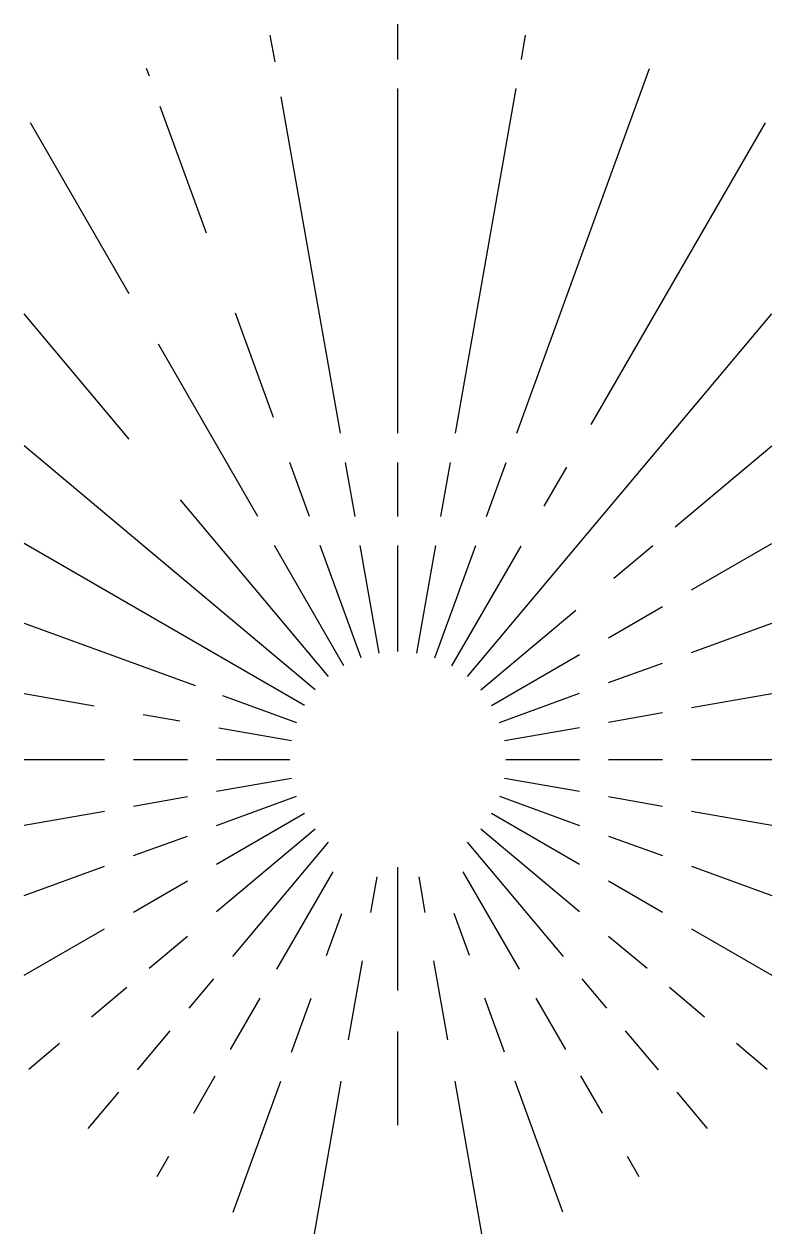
# Model space of a CAD drawing. Header units: inches. Extents: x 0.42 to 1.32, y 0.15 to 1.61.
import ezdxf

# ---------------------------------------------------------------- set-up
doc = ezdxf.new("R2010")
doc.units = ezdxf.units.IN
doc.header["$MEASUREMENT"] = 0
doc.layers.get('0').update_dxf_attribs({"true_color": 0xffffff})

msp = doc.modelspace()

# ---------------------------------------------------------------- linework, layer by layer
for p, q in [((0.866, 1.5675), (0.866, 1.61)), ((0.718, 1.5647), (0.7123, 1.5966)), ((1.0146, 1.5675), (1.0197, 1.5966)), ((0.5667, 1.5474), (0.5633, 1.5566)), ((1.0089, 1.1175), (1.1687, 1.5566)), ((0.866, 1.1175), (0.866, 1.5325)), ((0.9352, 1.1175), (1.0084, 1.5325)), ((0.7968, 1.1175), (0.7254, 1.5226)), ((0.6355, 1.3583), (0.5799, 1.5111)), ((0.5425, 1.2853), (0.4235, 1.4914)), ((1.0987, 1.128), (1.3085, 1.4914)), ((0.5425, 1.1105), (0.416, 1.2613)), ((0.7162, 1.1365), (0.6705, 1.2621)), ((0.9496, 0.8246), (1.3161, 1.2613)), ((0.6972, 1.0175), (0.5775, 1.2247)), ((0.7664, 0.8086), (0.416, 1.1026)), ((1.1996, 1.0049), (1.3161, 1.1026)), ((0.7596, 1.0175), (0.7359, 1.0825)), ((0.8144, 1.0175), (0.803, 1.0825)), ((0.866, 1.0175), (0.866, 1.0825)), ((0.9176, 1.0175), (0.9291, 1.0825)), ((0.9725, 1.0175), (0.9961, 1.0825)), ((1.042, 1.0297), (1.0691, 1.0767)), ((0.7825, 0.8246), (0.604, 1.0373)), ((0.7534, 0.79), (0.416, 0.9848)), ((0.801, 0.8376), (0.7174, 0.9825)), ((0.8216, 0.8472), (0.7723, 0.9825)), ((0.8435, 0.853), (0.8206, 0.9825)), ((0.866, 0.855), (0.866, 0.9825)), ((0.8886, 0.853), (0.9114, 0.9825)), ((0.9105, 0.8472), (0.9597, 0.9825)), ((0.931, 0.8376), (1.0142, 0.9817)), ((1.1259, 0.9431), (1.173, 0.9826)), ((1.2195, 0.9291), (1.3161, 0.9848)), ((0.9656, 0.8086), (1.08, 0.9046)), ((1.1195, 0.8714), (1.1845, 0.9089)), ((0.416, 0.8888), (0.6219, 0.8139)), ((1.2195, 0.8537), (1.3161, 0.8888)), ((0.9786, 0.79), (1.0845, 0.8512)), ((1.1195, 0.8173), (1.1845, 0.8409)), ((0.416, 0.8044), (0.5004, 0.7895)), ((0.6548, 0.8019), (0.7439, 0.7695)), ((0.9882, 0.7695), (1.0845, 0.8045)), ((1.2195, 0.7873), (1.3161, 0.8044)), ((0.5594, 0.7791), (0.6033, 0.7713)), ((1.1195, 0.7697), (1.1845, 0.7812)), ((0.6504, 0.763), (0.738, 0.7476)), ((0.9941, 0.7476), (1.0845, 0.7635)), ((0.416, 0.725), (0.5125, 0.725)), ((0.5475, 0.725), (0.6125, 0.725)), ((0.6475, 0.725), (0.736, 0.725)), ((0.996, 0.725), (1.0845, 0.725)), ((1.1195, 0.725), (1.1845, 0.725)), ((1.2195, 0.725), (1.3161, 0.725)), ((0.6475, 0.6865), (0.738, 0.7024)), ((0.9941, 0.7024), (1.0845, 0.6865)), ((0.5475, 0.6688), (0.6125, 0.6803)), ((0.6475, 0.6455), (0.7439, 0.6805)), ((0.9882, 0.6805), (1.0845, 0.6455)), ((1.1195, 0.6803), (1.1845, 0.6688)), ((0.416, 0.6456), (0.5125, 0.6627)), ((0.6475, 0.5988), (0.7534, 0.66)), ((0.9786, 0.66), (1.0845, 0.5988)), ((1.2195, 0.6627), (1.3161, 0.6456)), ((0.6475, 0.5417), (0.7664, 0.6414)), ((0.9656, 0.6414), (1.0845, 0.5417)), ((0.5475, 0.6091), (0.6125, 0.6327)), ((1.1195, 0.6327), (1.1845, 0.6091)), ((0.667, 0.4878), (0.7825, 0.6254)), ((1.0651, 0.4878), (0.9496, 0.6254)), ((0.416, 0.5612), (0.5125, 0.5963)), ((0.7202, 0.4725), (0.7879, 0.5896)), ((0.8335, 0.5407), (0.8411, 0.5835)), ((0.866, 0.4469), (0.866, 0.595)), ((0.891, 0.5835), (0.8985, 0.5407)), ((0.9442, 0.5896), (1.0118, 0.4725)), ((1.2195, 0.5963), (1.3161, 0.5612)), ((0.5475, 0.5411), (0.6125, 0.5786)), ((1.1195, 0.5786), (1.1845, 0.5411)), ((0.78, 0.4888), (0.7985, 0.5395)), ((0.952, 0.4888), (0.9335, 0.5395)), ((0.416, 0.4652), (0.5125, 0.5209)), ((0.5663, 0.4735), (0.6125, 0.5123)), ((1.1195, 0.5123), (1.1658, 0.4735)), ((1.2195, 0.5209), (1.3161, 0.4652)), ((0.8065, 0.3874), (0.8233, 0.4825)), ((0.9088, 0.4825), (0.9256, 0.3874)), ((0.6145, 0.4253), (0.6444, 0.4609)), ((1.1175, 0.4253), (1.0877, 0.4609)), ((0.4969, 0.4152), (0.5394, 0.4509)), ((0.6643, 0.3755), (0.7, 0.4375)), ((0.7377, 0.3725), (0.7614, 0.4375)), ((0.9943, 0.3725), (0.9707, 0.4375)), ((1.032, 0.4375), (1.0678, 0.3755)), ((1.1927, 0.4509), (1.2352, 0.4152)), ((0.5525, 0.3513), (0.5919, 0.3983)), ((0.866, 0.2845), (0.866, 0.3974)), ((1.1796, 0.3513), (1.1401, 0.3983)), ((0.4217, 0.3522), (0.4587, 0.3832)), ((1.2734, 0.3832), (1.3103, 0.3522)), ((0.6201, 0.299), (0.6461, 0.3441)), ((0.6677, 0.18), (0.725, 0.3375)), ((0.7653, 0.1538), (0.7977, 0.3375)), ((0.9344, 0.3375), (0.9667, 0.1538)), ((1.0644, 0.18), (1.0071, 0.3375)), ((1.0859, 0.3441), (1.112, 0.299)), ((0.4932, 0.2807), (0.5299, 0.3244)), ((1.2388, 0.2807), (1.2022, 0.3244)), ((0.576, 0.2227), (0.5902, 0.2472)), ((1.1419, 0.2472), (1.156, 0.2227))]:
    msp.add_line(p, q)

doc.saveas('drawing.dxf')
